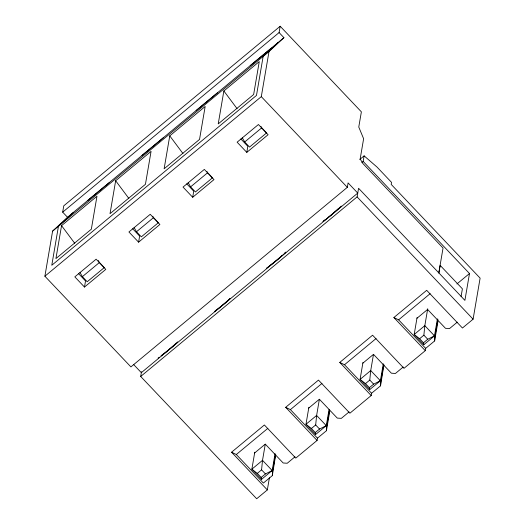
<?xml version="1.0" encoding="UTF-8"?>
<svg xmlns="http://www.w3.org/2000/svg" width="525" height="525" viewBox="0 0 525 525"><rect width="100%" height="100%" fill="white"/><g stroke="black" fill="none" stroke-linecap="round" stroke-linejoin="round"><path stroke-width="0.79" d="M329.759 411.226L326.425 430.73L317.481 438.152L317.087 440.436L295.792 458.108L264.377 424.988L231.571 452.209L236.309 454.512L263.373 483.046L272.324 475.624L272.521 471.817L275.454 454.65M275.737 454.598L272.324 475.624M326.425 430.73L326.622 426.923L329.556 409.762M317.087 440.436L285.672 407.315L318.478 380.1L349.893 413.214L371.195 395.542L371.582 393.264L380.527 385.842L380.723 382.036L383.657 364.868M383.939 364.809L380.527 385.842M371.195 395.542L339.773 362.421L372.579 335.206L403.994 368.327L425.296 350.654L425.683 348.37L434.628 340.948L434.825 337.142L437.896 319.193M254.763 452.242L251.862 469.179L257.309 473.386L261.568 469.849L262.513 460.34L265.276 444.209M308.864 407.348L305.97 424.285L311.41 428.492L315.676 424.961L316.621 415.452L319.377 399.315M362.965 362.453L360.071 379.398L365.518 383.604L369.777 380.067L370.722 370.558L373.478 354.428M417.067 317.566L414.173 334.504L419.619 338.71L423.878 335.173L424.823 325.664L427.717 308.726M133.822 364.737L141.343 372.665L357.755 193.095L348.088 182.903L347.327 187.34L130.915 366.909L44.888 276.209L52.598 231.118L67.515 217.245L283.927 37.675L279.097 32.583L280.179 26.25L361.371 111.851L358.772 127.05L363.622 138.738L360.176 158.878L362.821 163.452L443.048 248.036L438.802 272.862M67.515 217.245L62.685 212.152L63.768 205.82L280.179 26.25M61.55 225.645L55.926 258.576L91.337 229.195L96.961 196.258L61.55 225.645L74.747 243.311M84.486 287.057L105.787 269.384L96.121 259.192L74.819 276.865L84.486 287.057L85.529 280.98L78.547 273.617M115.657 180.751L110.027 213.682L145.438 184.301L151.069 151.371L115.657 180.751L128.848 198.424M138.593 242.169L159.889 224.49L150.222 214.305L128.927 231.978L138.593 242.169L139.63 236.086L132.648 228.729M169.759 135.857L164.128 168.794L199.539 139.407L205.17 106.477L169.759 135.857L182.956 153.53M269.41 477.789L267.337 489.91L256.686 498.75L140.693 376.464L141.494 371.766M192.695 197.275L213.997 179.602L204.33 169.411L183.028 187.084L192.695 197.275L193.732 191.192L186.749 183.835M223.86 90.969L218.229 123.9L253.641 94.52L259.271 61.583L223.86 90.969L237.057 108.636M246.796 152.381L268.098 134.708L258.431 124.517L237.129 142.19L246.796 152.381L247.833 146.304L240.857 138.941M44.888 276.209L261.299 96.639L269.01 51.548L283.927 37.675M275.074 453.593L272.18 470.531L261.529 479.371L251.862 469.179L262.513 460.34L272.18 470.531L265.44 473.924L261.174 477.461L261.529 479.371M140.693 376.464L357.105 196.895L358.575 188.285L464.901 300.379L469.494 273.525L363.162 161.431L364.12 155.853L377.029 167.075L391.532 182.365L391.184 184.387L480.113 278.138L473.097 319.18L462.446 328.02L426.681 290.312L393.881 317.533L425.296 350.654M329.044 409.507L326.281 425.644L315.637 434.477L305.97 424.285L316.621 415.452L326.281 425.644L319.541 429.037L315.282 432.567L315.637 434.477M383.283 363.812L380.389 380.75L369.738 389.583L360.071 379.398L370.722 370.558L380.389 380.75L373.642 384.142L369.383 387.68L369.738 389.583M438.867 272.987L440.167 265.387L462.4 288.829L461.101 296.428M437.384 318.918L434.49 335.856L423.839 344.695L414.173 334.504L424.823 325.664L434.49 335.856L427.744 339.248L423.485 342.786L423.839 344.695M434.628 340.948L437.962 321.444M73.375 212.389L58.452 226.255L51.785 265.269L256.482 95.425L263.15 56.411L278.066 42.538M62.685 212.152L279.097 32.583M87.898 200.36L109.2 182.687M141.999 155.472L163.301 137.793M196.107 110.578L217.402 92.905M250.208 65.684L271.51 48.011M52.598 231.118L269.01 51.548M99.428 262.513L104.265 267.606L87.222 281.748L82.392 276.649L99.428 262.513L98.234 260.433M153.536 217.619L158.366 222.712L141.33 236.854L136.493 231.755L153.536 217.619L152.736 216.234M207.637 172.725L212.468 177.824L195.431 191.96L190.595 186.867L207.637 172.725L206.837 171.34M261.739 127.831L266.575 132.93L249.532 147.066L244.702 141.973L261.739 127.831L260.938 126.446M359.704 159.521L364.12 155.853M361.902 162.474L363.162 161.431M236.309 454.512L267.848 428.341M285.672 407.315L290.41 409.625L321.956 383.453M339.773 362.421L344.518 364.731L376.058 338.559M393.881 317.533L398.619 319.837L430.159 293.665M456.927 283.953L469.494 273.525M254.638 452.963L265.289 444.13L283.172 462.984L287.234 463.253L294.984 456.822M308.739 408.076L319.39 399.236L337.273 418.09L341.335 418.359L349.086 411.928M362.841 363.182L373.492 354.342L391.374 373.196L395.437 373.465L403.193 367.034M416.942 318.288L427.593 309.455L445.476 328.302L449.538 328.578L457.295 322.14M357.105 196.895L473.097 319.18M261.299 96.639L347.327 187.34M433.709 335.967L434.825 337.142M423.878 335.173L427.744 339.248M419.619 338.71L423.485 342.786M398.619 319.837L425.683 348.37M379.608 380.855L380.723 382.036M369.777 380.067L373.642 384.142M365.518 383.604L369.383 387.68M344.518 364.731L371.582 393.264M325.507 425.749L326.622 426.923M315.676 424.961L319.541 429.037M311.41 428.492L315.282 432.567M290.41 409.625L317.481 438.152M271.399 470.643L272.521 471.817M261.568 469.849L265.44 473.924M257.309 473.386L261.174 477.461M231.571 452.209L267.337 489.91M242.301 137.812L244.702 141.973M188.199 182.707L190.595 186.867M134.092 227.594L136.493 231.755M79.99 272.488L82.392 276.649M230.101 298.482A48.989 10.927 -43.5 0 1 215.237 310.82M285.803 252.105A48.989 10.927 -43.5 0 1 284.74 253.096M282.05 255.531A48.989 10.927 -43.5 0 1 269.338 265.932M338.303 208.694A48.989 10.927 -43.5 0 1 328.059 217.475M325.402 219.555A48.989 10.927 -43.5 0 1 323.439 221.038M177.601 341.887A48.989 10.927 -43.5 0 1 161.136 355.714M175.304 344.19A44.664 9.962 -43.5 0 1 161.214 355.845M159.324 357.21A44.664 9.962 -43.5 0 1 158.091 358.076M230.462 298.325A44.664 9.962 -43.5 0 1 214.686 311.417M285.613 252.453A44.664 9.962 -43.5 0 1 266.293 268.288M341.276 206.069A44.664 9.962 -43.5 0 1 322.888 221.635"/></g></svg>
